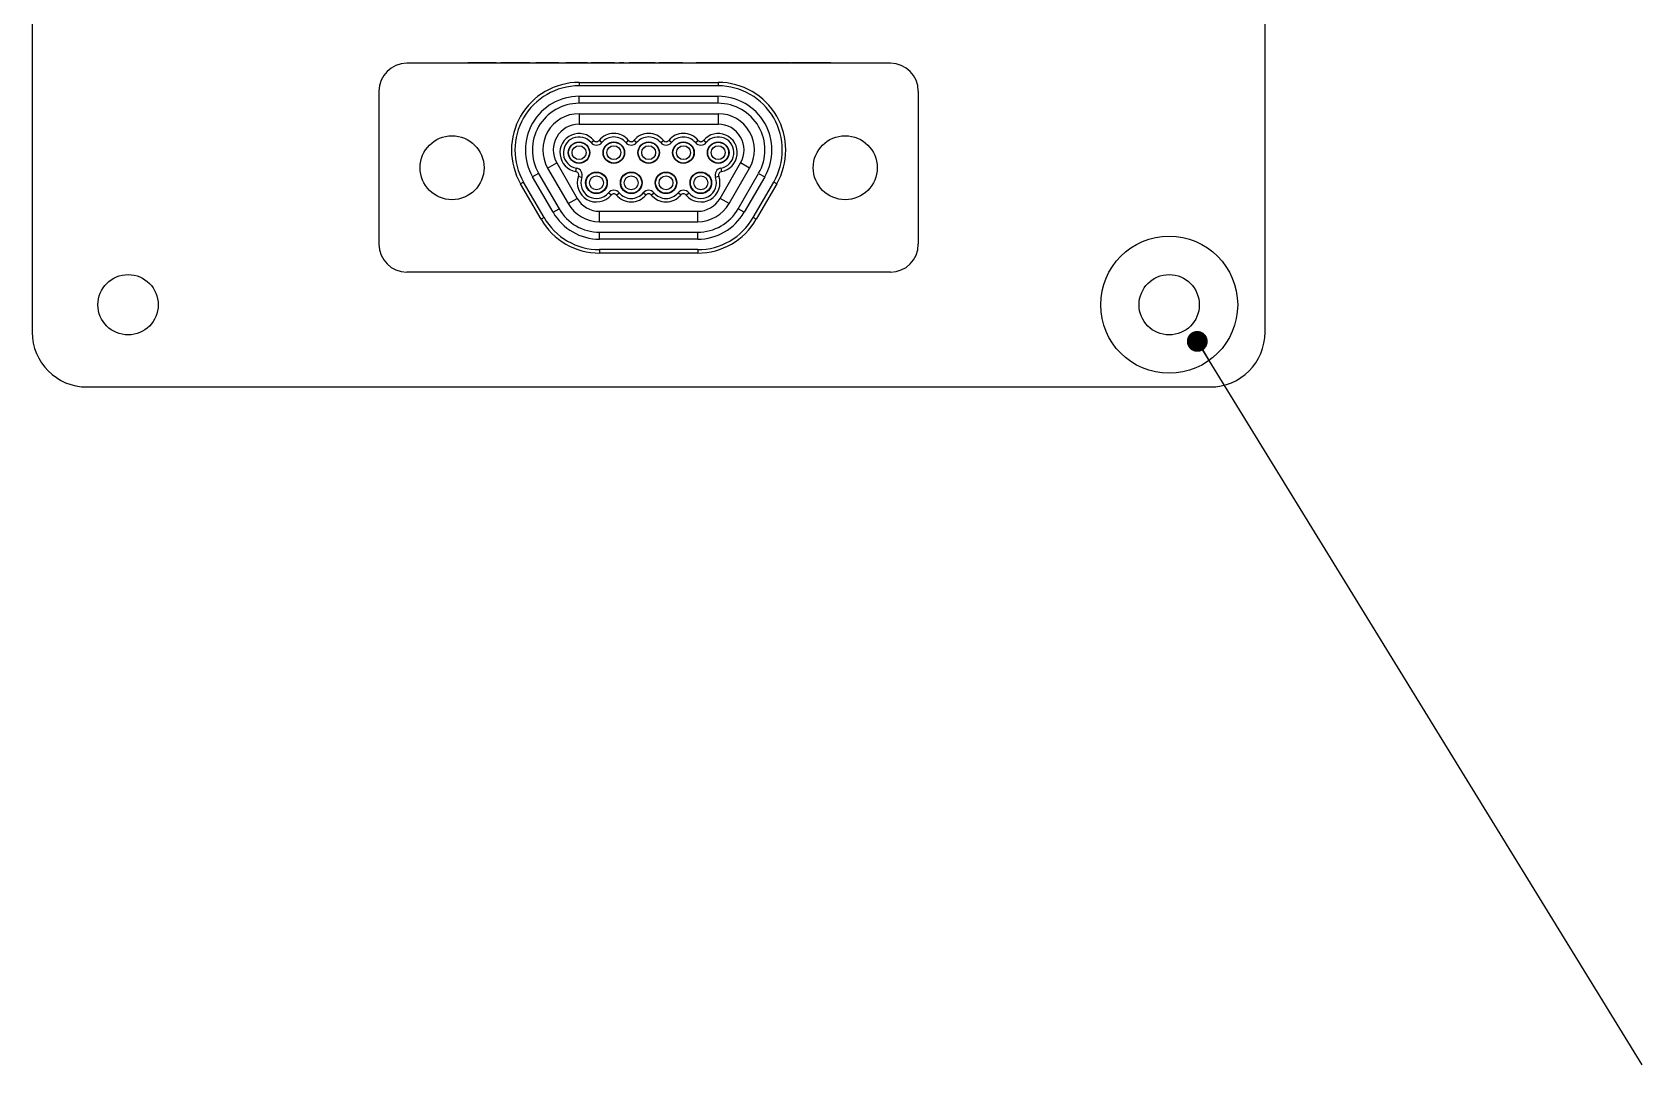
# Model space of a CAD drawing. Header units: millimetres. Extents: x 43 to 185, y 122 to 254.
# Drawn here: x 43.3 to 102.1, y 124.4 to 162.1 of the extents above; entities that cross this region are included whole.
import ezdxf

# ---------------------------------------------------------------- set-up
doc = ezdxf.new("R2010")
doc.units = ezdxf.units.MM
doc.dimstyles.new('SLDDIMSTYLE0', dxfattribs={"dimtxt": 0.18, "dimasz": 0.762, "dimexe": 0, "dimexo": 0.0625, "dimgap": 0, "dimtad": 0, "dimtih": 1, "dimtoh": 1, "dimdec": 0, "dimrnd": 1e-09, "dimzin": 0, "dimdsep": 46, "dimtxsty": 'Standard', "dimblk1": 'DOT', "dimblk2": 'DOT', "dimsah": 1, "dimcen": 0.09, "dimadec": 0, "dimazin": 0, "dimtfac": 0.762, "dimtdec": 0, "dimtofl": 0, "dimtmove": 0, "dimatfit": 3, "dimldrblk": 'DOT', "dimfxl": 1, "dimfrac": 2, "dimtolj": 1, "dimtzin": 0, "dimarcsym": 0})

# ---------------------------------------------------------------- blocks, each defined once
blk = doc.blocks.new('_Dot')
at = {"color": 0, "linetype": 'ByBlock', "lineweight": -2}
blk.add_line((-0.5, 0), (-1, 0), dxfattribs=at)
at = {"color": 0, "linetype": 'ByBlock', "const_width": 0.5}
blk.add_lwpolyline([(-0.25, 0, 1), (0.25, 0, 1)], format="xyb", close=True, dxfattribs=at)

msp = doc.modelspace()

# ---------------------------------------------------------------- linework, layer by layer
at = {"color": 7, "linetype": 'Continuous', "lineweight": 25}
for p, q in [((43.342, 179.168), (43.342, 151.168)), ((88.342, 151.168), (88.342, 179.168)), ((74.668, 160.978), (57.015, 160.978)), ((59.247, 160.991), (59.247, 160.978)), ((59.765, 160.991), (59.765, 160.978)), ((60.283, 160.991), (60.283, 160.978)), ((60.605, 160.991), (60.451, 160.991)), ((60.451, 160.991), (60.451, 160.978)), ((60.895, 160.991), (60.605, 160.991)), ((60.605, 160.991), (60.605, 160.978)), ((60.895, 160.991), (60.895, 160.978)), ((61.056, 160.991), (60.895, 160.991)), ((61.056, 160.991), (61.056, 160.978)), ((61.347, 160.991), (61.056, 160.991)), ((61.347, 160.991), (61.347, 160.978)), ((61.501, 160.991), (61.347, 160.991)), ((61.501, 160.991), (61.501, 160.978)), ((61.725, 160.991), (61.725, 160.978)), ((61.879, 160.991), (61.725, 160.991)), ((61.879, 160.991), (61.879, 160.978)), ((62.403, 160.991), (61.879, 160.991)), ((62.403, 160.991), (62.403, 160.978)), ((62.565, 160.991), (62.403, 160.991)), ((62.565, 160.991), (62.565, 160.978)), ((62.817, 160.991), (62.817, 160.978)), ((63.616, 160.991), (62.817, 160.991)), ((63.616, 160.991), (63.616, 160.978)), ((63.742, 160.991), (63.742, 160.978)), ((64.092, 160.991), (63.742, 160.991)), ((64.246, 160.991), (64.092, 160.991)), ((64.092, 160.991), (64.092, 160.978)), ((64.246, 160.991), (64.246, 160.978)), ((64.596, 160.991), (64.246, 160.991)), ((64.596, 160.991), (64.596, 160.978)), ((64.932, 160.991), (64.778, 160.991)), ((64.778, 160.991), (64.778, 160.978)), ((64.932, 160.991), (64.932, 160.978)), ((65.128, 160.991), (65.128, 160.978)), ((65.634, 160.991), (65.634, 160.978)), ((66.08, 160.991), (66.08, 160.978)), ((66.22, 160.991), (66.22, 160.978)), ((66.677, 160.991), (66.677, 160.978)), ((67.074, 160.991), (67.074, 160.978)), ((67.58, 160.991), (67.58, 160.978)), ((68, 160.991), (67.58, 160.991)), ((68, 160.991), (68, 160.978)), ((68.154, 160.991), (68, 160.991)), ((68.154, 160.991), (68.154, 160.978)), ((68.574, 160.991), (68.154, 160.991)), ((68.574, 160.991), (68.574, 160.978)), ((68.584, 160.991), (68.584, 160.978)), ((68.994, 160.991), (68.584, 160.991)), ((69.148, 160.991), (68.994, 160.991)), ((68.994, 160.991), (68.994, 160.978)), ((69.148, 160.991), (69.148, 160.978)), ((69.568, 160.991), (69.148, 160.991)), ((69.568, 160.991), (69.568, 160.978)), ((69.581, 160.991), (69.581, 160.978)), ((69.856, 160.991), (69.581, 160.991)), ((69.856, 160.991), (69.856, 160.978)), ((70.038, 160.991), (69.856, 160.991)), ((70.038, 160.991), (70.038, 160.978)), ((70.274, 160.991), (70.038, 160.991)), ((70.274, 160.991), (70.274, 160.978)), ((70.316, 160.991), (70.316, 160.978)), ((70.35, 160.991), (70.35, 160.978)), ((70.578, 160.991), (70.35, 160.991)), ((70.578, 160.991), (70.578, 160.978)), ((70.748, 160.991), (70.578, 160.991)), ((70.748, 160.991), (70.748, 160.978)), ((71.023, 160.991), (70.748, 160.991)), ((71.023, 160.991), (71.023, 160.978)), ((71.051, 160.991), (71.051, 160.978)), ((71.326, 160.991), (71.051, 160.991)), ((71.326, 160.991), (71.326, 160.978)), ((71.508, 160.991), (71.326, 160.991)), ((71.508, 160.991), (71.508, 160.978)), ((71.745, 160.991), (71.508, 160.991)), ((71.745, 160.991), (71.745, 160.978)), ((71.786, 160.991), (71.786, 160.978)), ((71.82, 160.991), (71.82, 160.978)), ((72.049, 160.991), (71.82, 160.991)), ((72.049, 160.991), (72.049, 160.978)), ((72.218, 160.991), (72.049, 160.991)), ((72.218, 160.991), (72.218, 160.978)), ((72.493, 160.991), (72.218, 160.991)), ((72.493, 160.991), (72.493, 160.978)), ((55.999, 159.962), (55.999, 154.374)), ((63.302, 160.282), (68.382, 160.282)), ((63.302, 160.282), (63.302, 160.155)), ((68.382, 160.155), (63.302, 160.155)), ((68.382, 160.282), (68.382, 160.155)), ((75.684, 159.962), (75.684, 154.374)), ((63.302, 159.52), (63.302, 159.774)), ((63.302, 159.774), (68.382, 159.774)), ((68.382, 159.52), (63.302, 159.52)), ((68.382, 159.52), (68.382, 159.774)), ((63.302, 159.139), (63.302, 158.758)), ((63.302, 159.139), (68.382, 159.139)), ((63.302, 158.758), (68.382, 158.758)), ((68.382, 159.139), (68.382, 158.758)), ((63.742, 158.083), (63.839, 158.164)), ((64.132, 158.083), (64.035, 158.164)), ((65.012, 158.083), (65.109, 158.164)), ((65.402, 158.083), (65.305, 158.164)), ((66.282, 158.083), (66.379, 158.164)), ((66.672, 158.083), (66.575, 158.164)), ((67.552, 158.083), (67.649, 158.164)), ((67.942, 158.083), (67.845, 158.164)), ((61.826, 156.963), (61.606, 156.836)), ((61.826, 156.963), (62.574, 155.668)), ((62.156, 157.154), (62.486, 157.344)), ((62.156, 157.154), (62.904, 155.859)), ((62.486, 157.344), (63.234, 156.049)), ((63.184, 157.029), (63.205, 157.155)), ((68.45, 156.049), (69.198, 157.344)), ((68.478, 157.155), (68.5, 157.029)), ((68.78, 155.859), (69.528, 157.154)), ((69.11, 155.668), (69.858, 156.963)), ((69.528, 157.154), (69.198, 157.344)), ((69.858, 156.963), (70.078, 156.836)), ((61.276, 156.646), (61.166, 156.582)), ((61.914, 155.287), (61.166, 156.582)), ((62.024, 155.351), (61.276, 156.646)), ((62.354, 155.541), (61.606, 156.836)), ((63.282, 156.86), (63.401, 156.816)), ((68.402, 156.86), (68.283, 156.816)), ((70.078, 156.836), (69.33, 155.541)), ((69.66, 155.351), (70.408, 156.646)), ((70.518, 156.582), (69.77, 155.287)), ((70.518, 156.582), (70.408, 156.646)), ((62.904, 155.859), (63.234, 156.049)), ((64.474, 156.172), (64.377, 156.253)), ((64.67, 156.172), (64.767, 156.253)), ((65.744, 156.172), (65.647, 156.253)), ((65.94, 156.172), (66.037, 156.253)), ((67.014, 156.172), (66.917, 156.253)), ((67.21, 156.172), (67.307, 156.253)), ((68.78, 155.859), (68.45, 156.049)), ((62.024, 155.351), (61.914, 155.287)), ((62.354, 155.541), (62.574, 155.668)), ((64.05, 155.197), (64.05, 155.578)), ((64.05, 155.578), (67.634, 155.578)), ((64.05, 155.197), (67.634, 155.197)), ((67.634, 155.197), (67.634, 155.578)), ((69.33, 155.541), (69.11, 155.668)), ((69.77, 155.287), (69.66, 155.351)), ((64.05, 154.562), (64.05, 154.816)), ((64.05, 154.816), (67.634, 154.816)), ((67.634, 154.562), (64.05, 154.562)), ((67.634, 154.562), (67.634, 154.816)), ((67.634, 154.181), (64.05, 154.181)), ((64.05, 154.181), (64.05, 154.054)), ((67.634, 154.054), (64.05, 154.054)), ((67.634, 154.181), (67.634, 154.054)), ((74.668, 153.358), (57.015, 153.358)), ((45.342, 149.168), (86.342, 149.168))]:
    msp.add_line(p, q, dxfattribs=at)
for centre, radius in [((58.666, 157.168), 1.168), ((63.302, 157.718), 0.394), ((63.302, 157.718), 0.381), ((64.572, 157.718), 0.394), ((64.572, 157.718), 0.381), ((65.842, 157.718), 0.394), ((65.842, 157.718), 0.381), ((67.112, 157.718), 0.394), ((67.112, 157.718), 0.381), ((68.382, 157.718), 0.394), ((68.382, 157.718), 0.381), ((73.017, 157.168), 1.168), ((63.302, 157.718), 0.254), ((64.572, 157.718), 0.254), ((65.842, 157.718), 0.254), ((67.112, 157.718), 0.254), ((68.382, 157.718), 0.254), ((63.937, 156.618), 0.394), ((63.937, 156.618), 0.381), ((63.937, 156.618), 0.254), ((65.207, 156.618), 0.394), ((65.207, 156.618), 0.381), ((65.207, 156.618), 0.254), ((66.477, 156.618), 0.394), ((66.477, 156.618), 0.381), ((66.477, 156.618), 0.254), ((67.747, 156.618), 0.394), ((67.747, 156.618), 0.381), ((67.747, 156.618), 0.254), ((84.842, 152.168), 2.5), ((46.842, 152.168), 1.1), ((84.842, 152.168), 1.1)]:
    msp.add_circle(centre, radius, dxfattribs=at)
for centre, radius, start, end in [((57.015, 159.962), 1.016, 90, 180), ((74.668, 159.962), 1.016, 0, 90), ((63.302, 157.816), 2.466, 90, 210), ((63.302, 157.816), 2.339, 90, 210), ((68.382, 157.816), 2.466, 330, 90), ((68.382, 157.816), 2.339, 330, 90), ((63.302, 157.816), 1.958, 90, 210), ((63.302, 157.816), 1.704, 90, 210), ((68.382, 157.816), 1.958, 330, 90), ((68.382, 157.816), 1.704, 330, 90), ((63.302, 157.816), 1.323, 90, 210), ((63.302, 157.816), 0.942, 90, 210), ((68.382, 157.816), 1.323, 330, 90), ((68.382, 157.816), 0.942, 330, 90), ((63.302, 157.718), 0.698, 39.71514, 260.28486), ((63.302, 157.718), 0.572, 39.71514, 260.28486), ((63.937, 158.245), 0.254, 219.71514, 320.28486), ((63.937, 158.245), 0.127, 219.71514, 320.28486), ((64.572, 157.718), 0.698, 39.71514, 140.28486), ((64.572, 157.718), 0.572, 39.71514, 140.28486), ((65.207, 158.245), 0.254, 219.71514, 320.28486), ((65.207, 158.245), 0.127, 219.71514, 320.28486), ((65.842, 157.718), 0.699, 39.71514, 140.28486), ((65.842, 157.718), 0.572, 39.71514, 140.28486), ((66.477, 158.245), 0.254, 219.71514, 320.28486), ((66.477, 158.245), 0.127, 219.71514, 320.28486), ((67.112, 157.718), 0.698, 39.71514, 140.28486), ((67.112, 157.718), 0.571, 39.71514, 140.28486), ((67.747, 158.245), 0.254, 219.71514, 320.28486), ((67.747, 158.245), 0.127, 219.71514, 320.28486), ((68.382, 157.718), 0.698, 279.71514, 140.28486), ((68.382, 157.718), 0.572, 279.71514, 140.28486), ((63.163, 156.904), 0.127, 339.71514, 80.28486), ((63.163, 156.904), 0.254, 339.71514, 80.28486), ((68.521, 156.904), 0.254, 99.71514, 200.28486), ((68.521, 156.904), 0.127, 99.71514, 200.28486), ((63.937, 156.618), 0.699, 159.71514, 320.28486), ((63.937, 156.618), 0.572, 159.71514, 320.28486), ((64.572, 156.09), 0.254, 39.71514, 140.28486), ((65.842, 156.09), 0.254, 39.71514, 140.28486), ((67.112, 156.09), 0.254, 39.71514, 140.28486), ((67.747, 156.618), 0.699, 219.71514, 20.28486), ((67.747, 156.618), 0.572, 219.71514, 20.28486), ((64.05, 156.52), 1.323, 210, 270), ((64.05, 156.52), 0.942, 210, 270), ((64.572, 156.09), 0.127, 39.71514, 140.28486), ((65.207, 156.618), 0.699, 219.71514, 320.28486), ((65.207, 156.618), 0.572, 219.71514, 320.28486), ((65.842, 156.09), 0.127, 39.71514, 140.28486), ((66.477, 156.618), 0.699, 219.71514, 320.28486), ((66.477, 156.618), 0.572, 219.71514, 320.28486), ((67.112, 156.09), 0.127, 39.71514, 140.28486), ((67.634, 156.52), 0.942, 270, 330), ((67.634, 156.52), 1.323, 270, 330), ((64.05, 156.52), 2.466, 210, 270), ((64.05, 156.52), 2.339, 210, 270), ((64.05, 156.52), 1.958, 210, 270), ((64.05, 156.52), 1.704, 210, 270), ((67.634, 156.52), 1.704, 270, 330), ((67.634, 156.52), 1.958, 270, 330), ((67.634, 156.52), 2.339, 270, 330), ((67.634, 156.52), 2.466, 270, 330), ((57.015, 154.374), 1.016, 180, 270), ((74.668, 154.374), 1.016, 270, 0), ((45.342, 151.168), 2, 180, 270), ((86.342, 151.168), 2, 270, 0)]:
    msp.add_arc(centre, radius, start, end, dxfattribs=at)
for points, knots in [([(59.765, 160.991), (59.686, 160.991), (59.528, 160.991), (59.353, 160.991), (59.263, 160.991), (59.252, 160.991), (59.247, 160.991)], [0, 0, 0, 0, 0.2796, 0.558765, 0.77931, 1, 1, 1, 1]), ([(60.283, 160.991), (60.276, 160.991), (60.262, 160.991), (60.135, 160.991), (59.953, 160.991), (59.828, 160.991), (59.765, 160.991)], [0, 0, 0, 0, 0.280353, 0.559502, 0.779635, 1, 1, 1, 1]), ([(65.634, 160.991), (65.58, 160.991), (65.473, 160.991), (65.322, 160.991), (65.208, 160.991), (65.141, 160.991), (65.132, 160.991), (65.128, 160.991)], [0, 0, 0, 0, 0.186967, 0.373181, 0.559548, 0.779642, 1, 1, 1, 1]), ([(66.08, 160.991), (66.062, 160.991), (66.026, 160.991), (65.91, 160.991), (65.772, 160.991), (65.68, 160.991), (65.634, 160.991)], [0, 0, 0, 0, 0.280256, 0.559546, 0.779589, 1, 1, 1, 1]), ([(66.677, 160.991), (66.614, 160.991), (66.487, 160.991), (66.327, 160.991), (66.237, 160.991), (66.226, 160.991), (66.22, 160.991)], [0, 0, 0, 0, 0.280814, 0.559563, 0.77962, 1, 1, 1, 1]), ([(67.074, 160.991), (67.065, 160.991), (67.048, 160.991), (66.932, 160.991), (66.803, 160.991), (66.719, 160.991), (66.677, 160.991)], [0, 0, 0, 0, 0.278858, 0.557911, 0.778799, 1, 1, 1, 1]), ([(70.316, 160.991), (70.308, 160.991), (70.294, 160.991), (70.28, 160.991), (70.274, 160.991)], [0, 0, 0, 0, 0.559999, 1, 1, 1, 1]), ([(70.35, 160.991), (70.344, 160.991), (70.332, 160.991), (70.321, 160.991), (70.316, 160.991)], [0, 0, 0, 0, 0.560007, 1, 1, 1, 1]), ([(71.786, 160.991), (71.778, 160.991), (71.764, 160.991), (71.751, 160.991), (71.745, 160.991)], [0, 0, 0, 0, 0.559999, 1, 1, 1, 1]), ([(71.82, 160.991), (71.814, 160.991), (71.802, 160.991), (71.791, 160.991), (71.786, 160.991)], [0, 0, 0, 0, 0.560007, 1, 1, 1, 1])]:
    msp.add_open_spline(points, degree=3, knots=knots, dxfattribs=at)

# ---------------------------------------------------------------- leaders
at = {"color": 7, "linetype": 'Continuous', "lineweight": 0}
msp.add_leader([(85.868, 150.832), (102.093, 124.438)], dimstyle='SLDDIMSTYLE0', dxfattribs=at)

doc.saveas('drawing.dxf')
